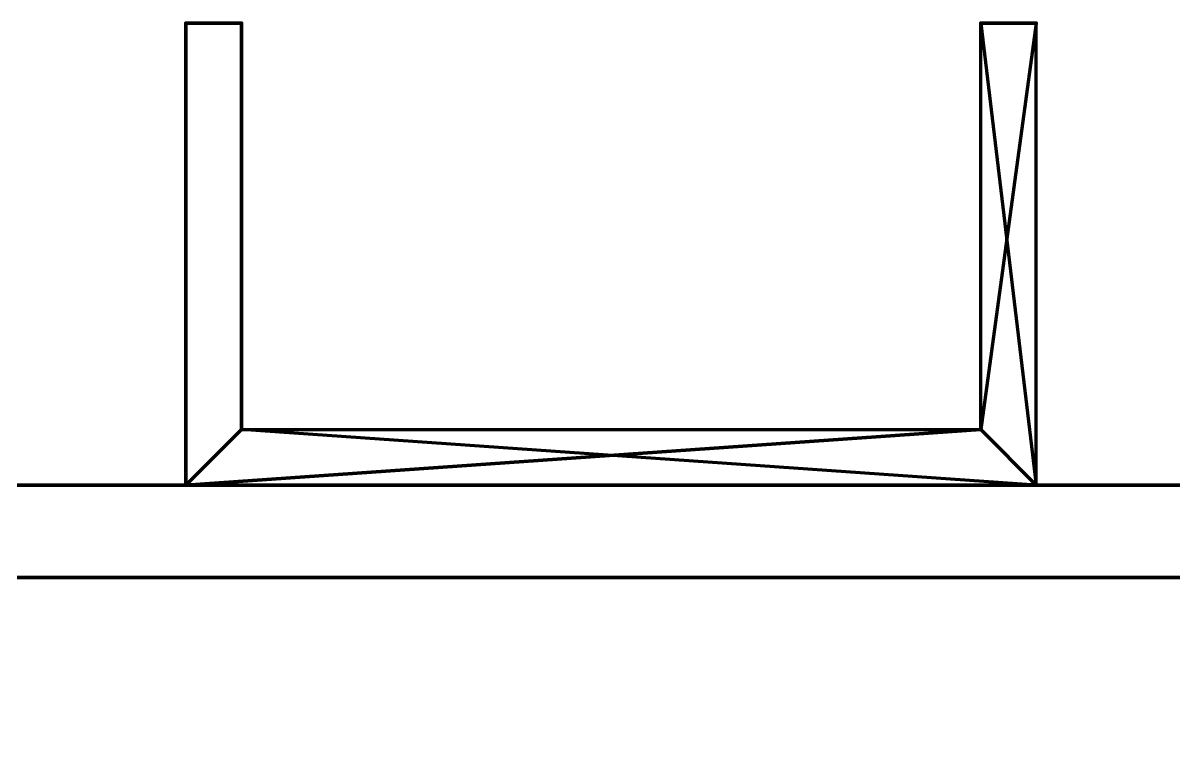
# Model space of a CAD drawing. Extents: x 0 to 1153, y 0 to 816.
# Drawn here: x 532.714 to 533.373, y 627.243 to 627.655 of the extents above; entities that cross this region are included whole.
import ezdxf

# ---------------------------------------------------------------- set-up
doc = ezdxf.new("R2010")
doc.units = 0
doc.header["$MEASUREMENT"] = 0
doc.layers.add('Hatch', color=7, linetype='Continuous')

msp = doc.modelspace()

# ---------------------------------------------------------------- linework, layer by layer
at = {"layer": 'Hatch', "color": 3, "linetype": 'Continuous', "lineweight": 211}
for points in [[(533.26242, 627.42235), (533.29417, 627.39056), (533.29417, 627.65514), (533.26242, 627.65514), (533.29417, 627.39056), (532.83904, 627.42235), (532.83904, 627.65514), (532.80733, 627.65514), (532.80733, 627.39056), (532.80733, 627.65514), (532.83904, 627.65514), (532.83904, 627.42235), (533.26242, 627.42235), (533.26242, 627.65514), (533.29417, 627.65514), (533.26242, 627.42235), (532.80733, 627.39056)], [(532.83904, 627.42235), (532.83904, 627.42235), (532.80733, 627.39056)], [(536.76546, 627.33768), (531.91829, 627.33768), (531.91829, 627.39056), (531.91829, 627.33768), (531.91829, 627.39056), (531.91829, 627.33768), (536.76546, 627.33768), (536.76546, 627.39056), (536.76546, 627.33768), (531.91829, 627.33768), (536.76546, 627.33768), (531.91829, 627.33768), (536.76546, 627.33768), (536.76546, 625.71839), (536.76546, 625.82422), (536.76546, 625.71839), (536.76546, 627.33768), (536.76546, 627.39056), (531.91829, 627.39056), (536.76546, 627.39056), (531.91829, 627.39056), (536.76546, 627.39056)], [(532.02417, 627.33768), (532.02417, 625.71839), (536.67025, 625.71839), (532.02417, 625.71839), (532.02417, 627.33768), (536.67025, 627.33768), (532.02417, 627.33768), (532.02417, 627.33768), (532.02417, 627.23181), (536.67025, 627.23181), (536.67025, 627.33768), (532.02417, 627.33768), (532.02417, 627.23181), (536.67025, 627.23181), (536.67025, 627.33768)]]:
    msp.add_lwpolyline(points, close=True, dxfattribs=at)
for p in [(532.80733, 627.65514), (532.83904, 627.65514), (533.26242, 627.65514), (533.29417, 627.65514), (532.83904, 627.42235), (533.26242, 627.42235), (532.80733, 627.39056), (533.29417, 627.39056)]:
    msp.add_point(p, dxfattribs=at)

doc.saveas('drawing.dxf')
